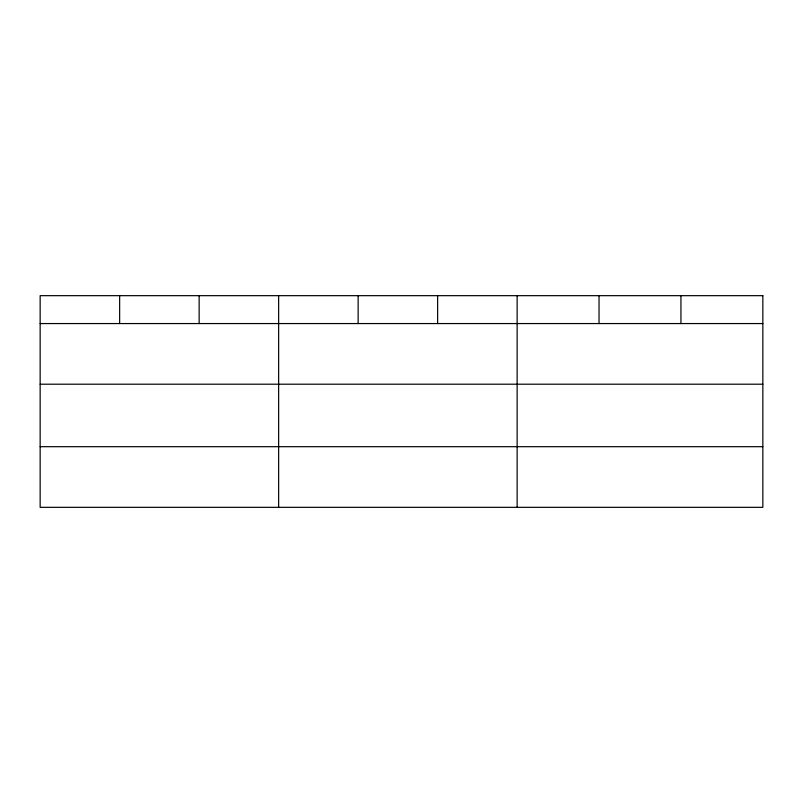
<?xml version="1.0" encoding="UTF-8"?>
<svg xmlns="http://www.w3.org/2000/svg" width="803" height="803" viewBox="0 0 803 803"><rect width="100%" height="100%" fill="white"/><g stroke="black" fill="none" stroke-linecap="round" stroke-linejoin="round"><path stroke-width="1.2" d="M40.15 323.559L762.85 323.559M40.15 384.205L762.85 384.205M40.15 446.689L762.85 446.689M680.944 295.665L680.944 323.559M599.038 295.665L599.038 323.559M517.132 295.665L517.132 507.335M437.635 295.665L437.635 323.559M358.138 295.665L358.138 323.559M278.641 295.665L278.641 507.335M199.144 295.665L199.144 323.559M119.647 295.665L119.647 323.559M762.85 295.665L40.15 295.665L40.15 507.335L762.85 507.335L762.85 295.665"/></g></svg>
